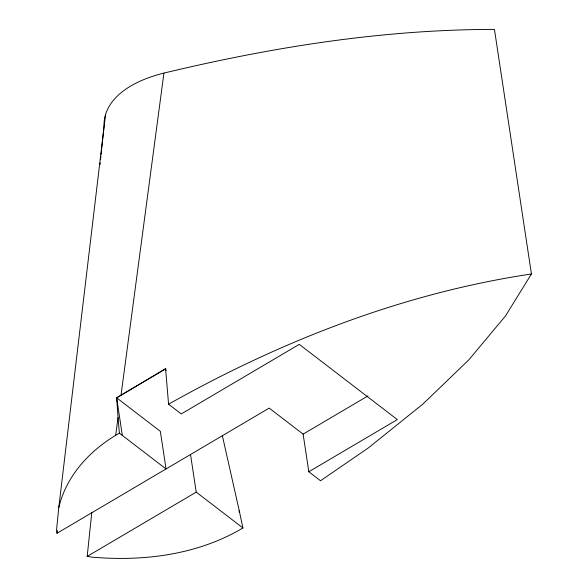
<?xml version="1.0" encoding="UTF-8"?>
<svg xmlns="http://www.w3.org/2000/svg" width="588" height="588" viewBox="0 0 588 588"><rect width="100%" height="100%" fill="white"/><g stroke="black" fill="none" stroke-linecap="round" stroke-linejoin="round"><path stroke-width="0.88" d="M239.213 512.288L239.213 510.509L222.33 435.576M105.524 114.748L58.771 507.672L56.566 529.7L57.021 533.272L269.186 408.101L303.129 434.142L308.818 471.767L320.519 480.749L368.353 447.916L422.89 404.059L468.937 359.746L505.415 316.035L531.434 273.964L494.449 29.4C382.95 29.437 272.126 47.121 163.927 73.088A155.923 74.897 9.8 0 0 104.025 126.222L101.07 154.519M100.019 164.559L100.21 162.729M100.592 159.083L100.879 156.342M239.213 510.509L242.895 527.936L239.213 530.119C194.878 555.182 142.502 561.444 92.389 557.189L87.186 556.417L91.757 512.743M57.021 533.272L57.323 530.582M58.771 507.672C66.135 476.486 88.722 451.533 115.682 435.333L118.048 417.539L116.652 397.819L165.566 368.632L166.088 370.616M121.077 394.82L163.927 73.088M122.341 435.443L116.652 397.819L165.816 368.823M87.186 556.417L196.216 492.119L242.895 527.936M303.129 434.142L367.919 395.937M308.818 471.767L397.312 419.582L299.277 344.355L181.273 413.937L168.58 404.199L165.566 368.632M115.682 435.333L119.371 433.158L118.048 417.539M168.58 404.199C280.983 340.944 403.441 293.118 531.434 273.964M116.652 397.819L160.355 431.349L166.051 468.974L119.371 433.158M190.527 454.495L196.216 492.119"/></g></svg>
